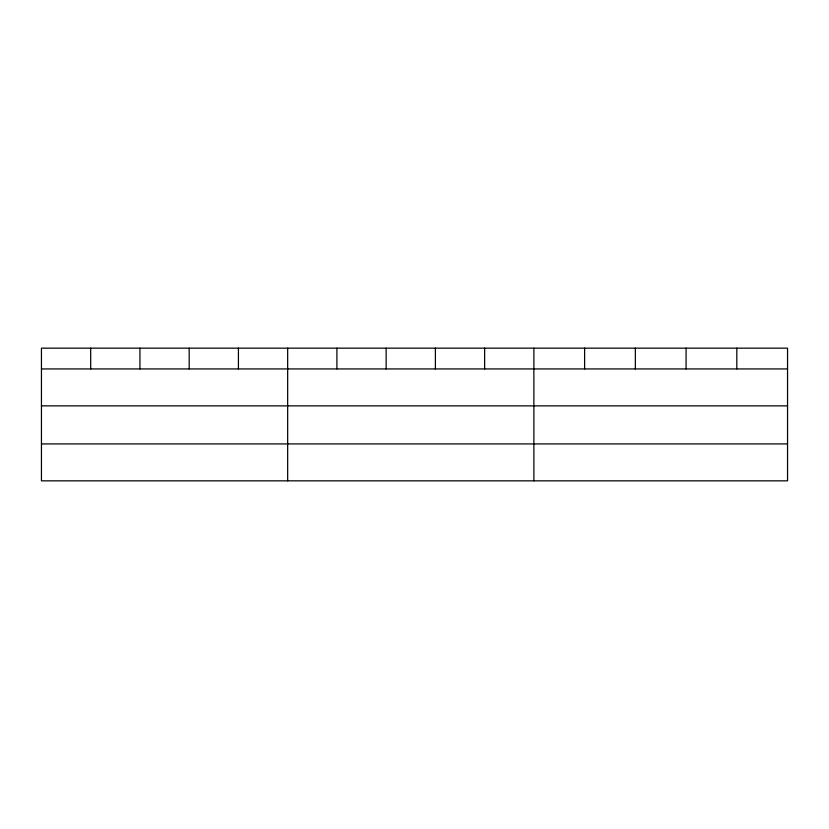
<?xml version="1.0" encoding="UTF-8"?>
<svg xmlns="http://www.w3.org/2000/svg" width="829" height="829" viewBox="0 0 829 829"><rect width="100%" height="100%" fill="white"/><g stroke="black" fill="none" stroke-linecap="round" stroke-linejoin="round"><path stroke-width="1.24" d="M787.55 405.868L787.55 348.159L41.45 348.159L41.45 480.841L787.55 480.841L787.55 405.868L41.45 405.868M41.45 368.936L787.55 368.936M41.45 443.919L787.55 443.919M736.815 348.159L736.815 368.936M686.08 348.159L686.08 368.936M635.346 348.159L635.346 368.936M584.611 348.159L584.611 368.936M533.876 348.159L533.876 480.841M484.633 348.159L484.633 368.936M435.391 348.159L435.391 368.936M386.148 348.159L386.148 368.936M336.906 348.159L336.906 368.936M287.663 348.159L287.663 480.841M238.42 348.159L238.42 368.936M189.178 348.159L189.178 368.936M139.935 348.159L139.935 368.936M90.693 348.159L90.693 368.936"/></g></svg>
